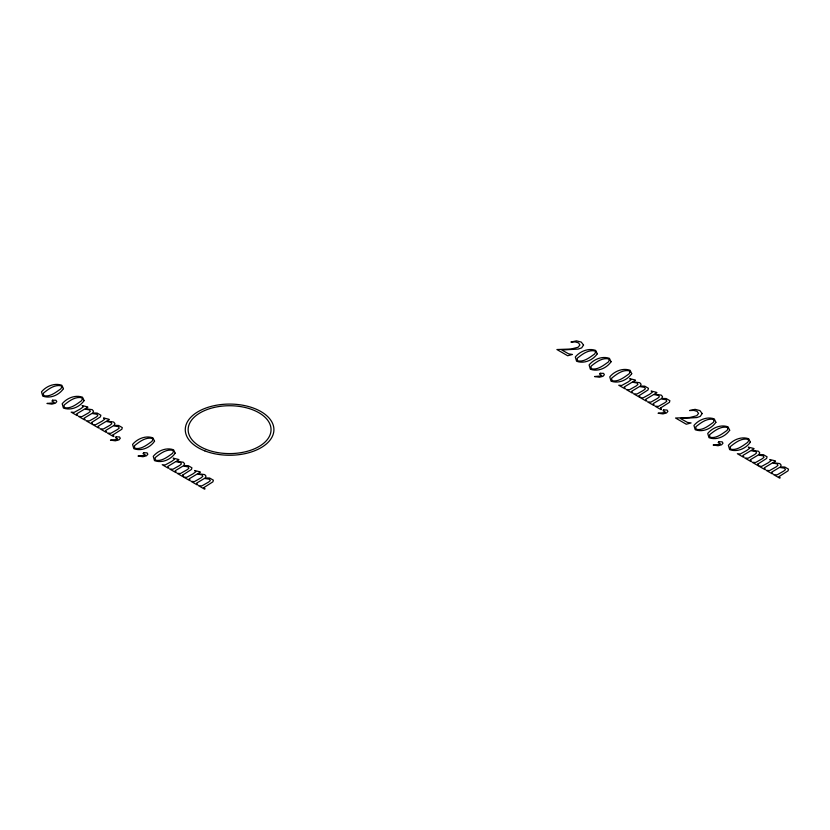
<?xml version="1.0" encoding="UTF-8"?>
<svg xmlns="http://www.w3.org/2000/svg" width="830" height="830" viewBox="0 0 830 830"><rect width="100%" height="100%" fill="white"/><g stroke="black" fill="none" stroke-linecap="round" stroke-linejoin="round"><path stroke-width="1.25" d="M91.539 422.532L92.514 423.912L92.026 424.192L85.947 420.686L89.36 420.945L96.021 417.168L97.784 415.726L96.965 414.263L91.933 413.465L84.069 418.206L85.21 419.7L84.722 419.98L78.497 416.38L81.88 416.66L88.582 412.873L90.304 411.358L89.516 409.906L84.629 409.076L76.619 413.9L77.73 415.374L77.242 415.654L71.152 412.137L74.088 412.396L80.51 408.889L83.332 406.783L82.129 405.569L87.347 406.845L87.928 407.177L85.303 408.692L92.203 409.647L93.52 411.182L92.69 412.956L97.152 413.081L100.855 415.228L100.409 416.868L91.539 422.532M112.973 434.899L113.938 436.29L113.461 436.57L107.381 433.053L110.795 433.322L117.455 429.535L119.219 428.104L118.4 426.63L113.368 425.842L105.503 430.573L106.634 432.067L106.157 432.347L99.922 428.757L103.314 429.037L110.017 425.24L111.739 423.736L110.94 422.283L106.064 421.453L98.044 426.267L99.154 427.751L98.677 428.031L92.576 424.514L95.523 424.773L101.945 421.267L104.756 419.16L103.553 417.947L108.772 419.212L109.353 419.544L106.728 421.059L113.637 422.024L114.955 423.559L114.115 425.323L118.576 425.458L122.28 427.595L121.844 429.245L112.973 434.899M182.621 475.113L183.586 476.493L183.098 476.773L177.018 473.266L180.442 473.525L187.092 469.749L188.856 468.307L188.037 466.844L183.005 466.045L175.14 470.786L176.282 472.28L175.794 472.561L169.569 468.96L172.962 469.24L179.654 465.454L181.376 463.949L180.587 462.497L175.701 461.656L167.691 466.481L168.801 467.964L168.314 468.245L162.224 464.717L165.16 464.976L171.582 461.47L174.404 459.364L173.2 458.15L178.419 459.426L179 459.758L176.375 461.273L183.274 462.227L184.592 463.763L183.762 465.537L188.223 465.661L191.927 467.809L191.481 469.448L182.621 475.113M204.045 487.49L205.02 488.87L204.533 489.15L198.453 485.633L201.866 485.903L208.527 482.116L210.291 480.684L209.471 479.211L204.439 478.422L196.575 483.153L197.716 484.647L197.229 484.928L191.004 481.338L194.386 481.618L201.088 477.821L202.811 476.316L202.012 474.864L197.135 474.034L189.126 478.848L190.236 480.331L189.748 480.612L183.658 477.094L186.594 477.354L193.017 473.847L195.839 471.741L194.635 470.527L199.854 471.793L200.424 472.135L197.81 473.65L204.709 474.604L206.027 476.14L205.186 477.914L209.648 478.039L213.362 480.176L212.916 481.825L204.045 487.49M639.131 395.62L640.106 396.999L639.619 397.28L633.539 393.773L636.952 394.032L643.613 390.256L645.377 388.814L644.557 387.351L639.525 386.552L631.661 391.293L632.802 392.787L632.315 393.067L626.09 389.467L629.472 389.747L636.174 385.96L637.897 384.456L637.108 383.004L632.221 382.163L624.212 386.988L625.322 388.471L624.834 388.751L618.744 385.224L621.68 385.483L628.103 381.976L630.925 379.87L629.721 378.656L634.94 379.933L635.521 380.264L632.896 381.779L639.795 382.734L641.113 384.269L640.283 386.043L644.744 386.168L648.448 388.315L648.002 389.955L639.131 395.62M660.566 407.997L661.531 409.377L661.053 409.657L654.974 406.14L658.387 406.41L665.048 402.623L666.812 401.191L665.992 399.718L660.96 398.929L653.096 403.66L654.227 405.154L653.75 405.434L647.514 401.845L650.907 402.125L657.609 398.327L659.331 396.823L658.532 395.37L653.656 394.541L645.636 399.355L646.746 400.838L646.269 401.118L640.169 397.601L643.115 397.861L649.537 394.354L652.349 392.248L651.145 391.034L656.364 392.3L656.945 392.642L654.32 394.157L661.23 395.111L662.548 396.647L661.707 398.421L666.168 398.545L669.872 400.683L669.426 402.332L660.566 407.997M757.759 464.105L758.734 465.485L758.247 465.765L752.167 462.258L755.58 462.528L762.241 458.741L764.005 457.299L763.185 455.836L758.153 455.048L750.289 459.779L751.42 461.273L750.942 461.553L744.707 457.953L748.1 458.233L754.802 454.446L756.524 452.941L755.725 451.489L750.849 450.659L742.84 455.473L743.95 456.957L743.462 457.237L737.362 453.72L740.308 453.979L746.73 450.472L749.552 448.356L748.349 447.142L753.567 448.418L754.138 448.75L751.524 450.265L758.423 451.219L759.74 452.765L758.9 454.529L763.361 454.664L767.065 456.801L766.63 458.451L757.759 464.105M779.194 476.482L780.159 477.862L779.671 478.142L773.591 474.636L777.015 474.895L783.676 471.108L785.429 469.676L784.609 468.213L779.577 467.415L771.713 472.146L772.855 473.65L772.367 473.92L766.142 470.33L769.535 470.61L776.226 466.823L777.949 465.308L777.16 463.856L772.274 463.026L764.264 467.85L765.374 469.324L764.887 469.604L758.796 466.087L761.733 466.346L768.155 462.839L770.977 460.733L769.773 459.519L774.992 460.795L775.573 461.127L772.948 462.642L779.847 463.596L781.165 465.132L780.335 466.906L784.796 467.031L788.5 469.168L788.054 470.818L779.194 476.482M61.825 386.801L60.881 388.782C55.963 392.237 50.039 397.228 43.648 395.661L43.367 393.181C48.213 389.27 54.344 384.446 60.943 385.774L61.825 386.801M82.492 398.722L81.547 400.714C76.63 404.169 70.695 409.159 64.315 407.592L64.035 405.113C68.88 401.201 75.011 396.377 81.599 397.705L82.492 398.722M152.896 439.381L151.963 441.363C147.035 444.818 141.11 449.808 134.73 448.242L134.439 445.762C139.284 441.851 145.416 437.026 152.015 438.354L152.896 439.381M173.563 451.313L172.619 453.294C167.702 456.749 161.767 461.739 155.386 460.173L155.106 457.693C159.951 453.782 166.083 448.957 172.671 450.285L173.563 451.313M595.639 351.93L594.705 353.922C589.777 357.377 583.853 362.368 577.473 360.791L577.182 358.311C582.027 354.41 588.159 349.586 594.757 350.903L595.639 351.93M609.417 359.888L608.473 361.87C603.555 365.325 597.631 370.315 591.24 368.748L590.96 366.269C595.805 362.357 601.937 357.533 608.535 358.861L609.417 359.888M630.084 371.819L629.14 373.801C624.222 377.256 618.288 382.246 611.907 380.68L611.627 378.2C616.472 374.288 622.604 369.464 629.192 370.792L630.084 371.819M714.267 420.416L713.323 422.408C708.405 425.863 702.481 430.853 696.09 429.276L695.81 426.807C700.655 422.895 706.787 418.071 713.385 419.399L714.267 420.416M728.045 428.373L727.101 430.365C722.183 433.81 716.249 438.811 709.868 437.234L709.588 434.754C714.433 430.853 720.565 426.018 727.153 427.346L728.045 428.373M748.712 440.305L747.768 442.286C742.84 445.741 736.916 450.732 730.535 449.165L730.255 446.685C735.09 442.774 741.232 437.95 747.82 439.278L748.712 440.305M583.542 345.052L581.664 347.853L578.251 349.077L561.806 350.011L568.716 353.881L572.461 354.452L567.678 355.748L556.909 349.534L571.175 349.015L578.126 347.241L579.921 344.979L578.489 342.873L575.294 341.929L570.905 342.064L576.456 340.85L581.259 342.095L583.542 345.052M702.17 413.537L700.292 416.338L696.878 417.573L680.434 418.496L687.344 422.366L691.089 422.947L686.296 424.234L675.537 418.019L689.803 417.511L696.754 415.726L698.538 413.465L697.117 411.358L693.911 410.414L689.533 410.549L695.084 409.335L699.887 410.58L702.17 413.537M52.622 400.185L51.937 401.035L54.147 402.311L53.898 402.809L46.947 403.463L51.875 404.137L55.413 403.204L56.772 401.627L55.963 400.268L52.622 400.185M116.148 436.86L115.463 437.711L117.673 438.987L117.424 439.475L110.473 440.139L115.391 440.813L118.929 439.879L120.288 438.302L119.489 436.943L116.148 436.86M143.704 452.765L143.009 453.616L145.219 454.892L144.98 455.39L138.019 456.044L142.947 456.718L146.485 455.784L147.844 454.207L147.035 452.848L143.704 452.765M600.215 373.272L599.53 374.123L601.74 375.399L601.491 375.897L594.539 376.55L599.467 377.225L603.005 376.301L604.365 374.714L603.555 373.355L600.215 373.272M663.741 409.947L663.056 410.798L665.266 412.074L665.017 412.562L658.066 413.226L662.983 413.9L666.521 412.967L667.88 411.389L667.081 410.03L663.741 409.947M718.842 441.768L718.158 442.608L720.367 443.884L720.118 444.382L713.167 445.036L718.085 445.72L721.623 444.787L722.982 443.199L722.183 441.84L718.842 441.768M63.464 388.679C59.023 395.111 50.329 398.898 42.766 396.128L41.5 391.833C46.283 386.126 54.583 382.682 61.845 385.265L63.464 388.679M84.131 400.61C79.69 407.042 70.996 410.829 63.433 408.059L62.167 403.764C66.95 398.058 75.25 394.613 82.502 397.197L84.131 400.61M154.546 441.259C150.095 447.692 141.411 451.479 133.838 448.708L132.572 444.424C137.355 438.707 145.655 435.273 152.917 437.846L154.546 441.259M175.203 453.19C170.762 459.623 162.068 463.41 154.505 460.64L153.239 456.344C158.022 450.638 166.322 447.194 173.574 449.777L175.203 453.19M597.289 353.808C592.838 360.241 584.154 364.028 576.58 361.257L575.315 356.973C580.097 351.256 588.397 347.822 595.66 350.405L597.289 353.808M611.056 361.766C606.616 368.198 597.922 371.985 590.358 369.215L589.092 364.93C593.875 359.214 602.175 355.78 609.428 358.353L611.056 361.766M631.723 373.697C627.273 380.13 618.589 383.917 611.015 381.146L609.76 376.851C614.542 371.145 622.842 367.7 630.095 370.284L631.723 373.697M715.906 422.304C711.466 428.737 702.771 432.523 695.208 429.743L693.942 425.458C698.725 419.752 707.025 416.307 714.277 418.891L715.906 422.304M729.684 430.251C725.244 436.684 716.549 440.471 708.986 437.701L707.72 433.416C712.503 427.699 720.803 424.265 728.055 426.838L729.684 430.251M750.351 442.183C745.9 448.615 737.216 452.402 729.643 449.632L728.377 445.347C733.16 439.63 741.46 436.196 748.722 438.769L750.351 442.183M204.813 450.877A44.312 25.585 0 0 0 273.807 431.444A44.312 25.585 0 0 0 210.156 406.669A44.312 25.585 0 0 0 204.813 450.877M206.421 449.507A41.459 23.935 0 0 0 270.943 431.33A41.459 23.935 0 0 0 211.411 408.153A41.459 23.935 0 0 0 206.421 449.507"/></g></svg>
